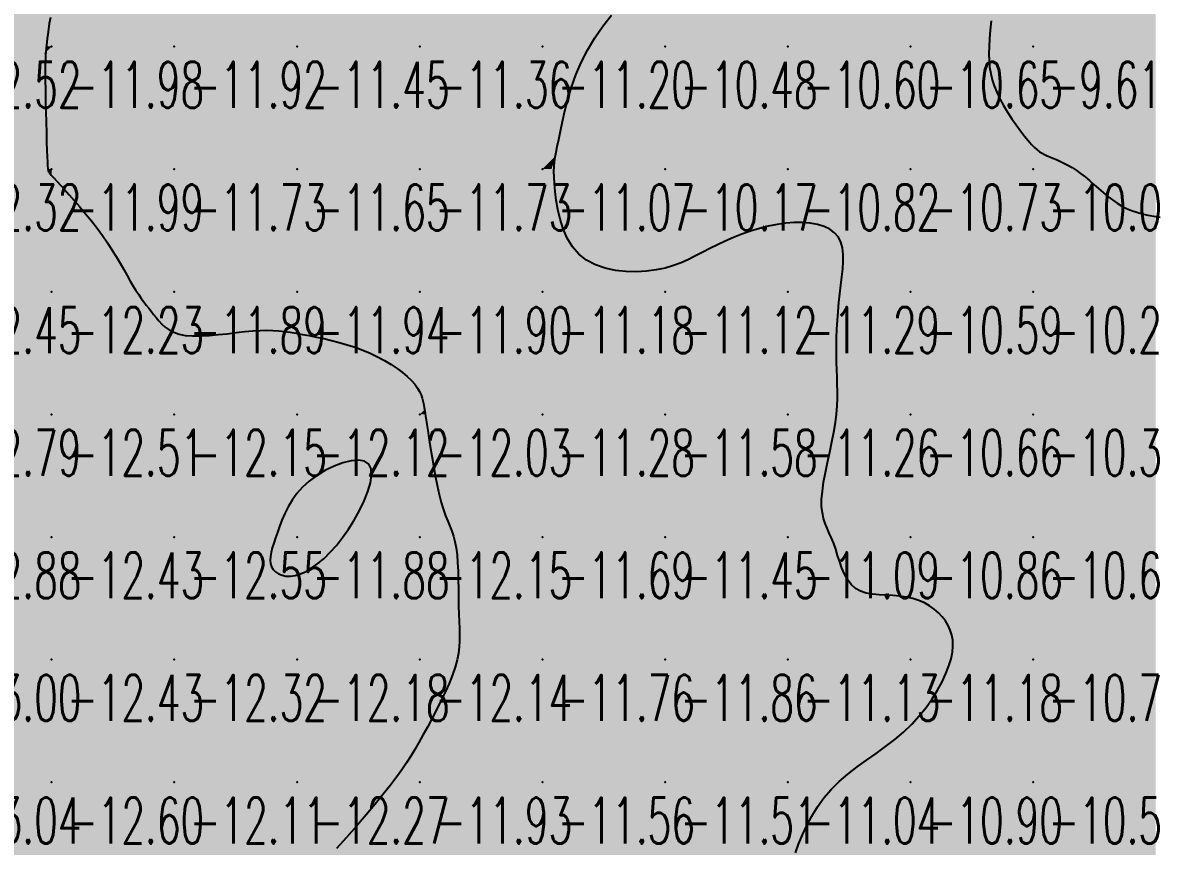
# Model space of a CAD drawing. Header units: millimetres. Extents: x 88261 to 90953, y 390274 to 392322.
# Drawn here: x 89937.9 to 90030.1, y 390662 to 390729.2 of the extents above; entities that cross this region are included whole.
import ezdxf
from ezdxf.enums import TextEntityAlignment as Align

# ---------------------------------------------------------------- set-up
doc = ezdxf.new("R2010")
doc.units = ezdxf.units.MM
doc.header["$LTSCALE"] = 25
for name, color, linetype in [('CN_03_00', 7, 'Continuous'), ('CN_04_00', 242, 'Continuous'), ('COTEAlt', 7, 'Continuous'), ('TN_COLORIAGE', 7, 'Continuous')]:
    doc.layers.add(name, color=color, linetype=linetype)
doc.styles.add('Simplex 1.0', font='Simplex.shx', dxfattribs={"width": 0.99, "height": 2.5})
doc.styles.get("Standard").update_dxf_attribs({"font": 'times.ttf'})

# ---------------------------------------------------------------- blocks, each defined once
blk = doc.blocks.new('COTE')
at = {"color": 0}
blk.add_point((0, 0), dxfattribs=at)
at = {"layer": 'COTEAlt'}
blk.add_attdef('ALT', text='', height=3.75, dxfattribs=at).set_placement((1.25, -1.25), align=Align.TOP_LEFT)

msp = doc.modelspace()

# ---------------------------------------------------------------- linework, layer by layer
at = {"layer": 'CN_03_00', "flags": 128}
for points, elevation in [([(89940.156, 390729.612), (89940.058, 390729.111), (89939.987, 390728.654), (89939.935, 390728.247), (89939.895, 390727.896), (89939.859, 390727.601), (89939.825, 390727.342), (89939.795, 390727.096), (89939.77, 390726.836), (89939.749, 390726.539), (89939.734, 390726.178), (89939.725, 390725.73), (89939.722, 390725.17), (89939.727, 390724.482), (89939.738, 390723.692), (89939.753, 390722.834), (89939.773, 390721.944), (89939.794, 390721.057), (89939.818, 390720.208), (89939.841, 390719.431), (89939.863, 390718.761), (89939.883, 390718.226), (89939.902, 390717.816), (89939.92, 390717.512), (89939.937, 390717.298), (89939.954, 390717.156), (89939.972, 390717.067), (89939.991, 390717.014), (89940.013, 390716.979), (89940.038, 390716.946), (89940.074, 390716.904), (89940.128, 390716.843), (89940.209, 390716.755), (89940.324, 390716.63), (89940.482, 390716.459), (89940.69, 390716.233), (89940.957, 390715.942), (89941.286, 390715.58), (89941.669, 390715.154), (89942.093, 390714.675), (89942.546, 390714.152), (89943.014, 390713.596), (89943.485, 390713.016), (89943.946, 390712.424), (89944.385, 390711.829), (89944.791, 390711.24), (89945.165, 390710.663), (89945.51, 390710.102), (89945.828, 390709.563), (89946.122, 390709.048), (89946.397, 390708.564), (89946.653, 390708.114), (89946.895, 390707.704), (89947.124, 390707.335), (89947.344, 390707.002), (89947.556, 390706.699), (89947.761, 390706.419), (89947.963, 390706.156), (89948.162, 390705.901), (89948.36, 390705.649), (89948.561, 390705.391), (89948.766, 390705.126), (89948.985, 390704.857), (89949.227, 390704.594), (89949.503, 390704.346), (89949.823, 390704.122), (89950.196, 390703.93), (89950.634, 390703.779), (89951.145, 390703.678), (89951.736, 390703.633), (89952.392, 390703.635), (89953.095, 390703.674), (89953.825, 390703.739), (89954.565, 390703.82), (89955.295, 390703.906), (89955.997, 390703.985), (89956.652, 390704.048), (89957.246, 390704.085), (89957.788, 390704.096), (89958.291, 390704.084), (89958.768, 390704.052), (89959.234, 390704.001), (89959.7, 390703.934), (89960.181, 390703.852), (89960.69, 390703.76), (89961.237, 390703.657), (89961.817, 390703.543), (89962.425, 390703.414), (89963.052, 390703.27), (89963.691, 390703.106), (89964.336, 390702.922), (89964.978, 390702.714), (89965.61, 390702.481), (89966.225, 390702.22), (89966.818, 390701.936), (89967.383, 390701.633), (89967.913, 390701.316), (89968.402, 390700.991), (89968.846, 390700.66), (89969.239, 390700.33), (89969.573, 390700.005), (89969.847, 390699.689), (89970.065, 390699.386), (89970.233, 390699.097), (89970.36, 390698.825), (89970.453, 390698.572), (89970.518, 390698.341), (89970.564, 390698.134), (89970.596, 390697.954), (89970.623, 390697.799), (89970.647, 390697.654), (89970.671, 390697.499), (89970.7, 390697.317), (89970.734, 390697.087), (89970.779, 390696.791), (89970.836, 390696.41), (89970.908, 390695.925), (89970.999, 390695.325), (89971.106, 390694.629), (89971.228, 390693.867), (89971.364, 390693.067), (89971.512, 390692.256), (89971.67, 390691.463), (89971.836, 390690.717), (89972.008, 390690.045), (89972.185, 390689.468), (89972.362, 390688.97), (89972.537, 390688.529), (89972.704, 390688.122), (89972.86, 390687.726), (89973, 390687.317), (89973.122, 390686.872), (89973.22, 390686.369), (89973.292, 390685.792), (89973.342, 390685.15), (89973.374, 390684.463), (89973.393, 390683.747), (89973.404, 390683.02), (89973.412, 390682.301), (89973.42, 390681.606), (89973.435, 390680.954), (89973.457, 390680.357), (89973.482, 390679.805), (89973.498, 390679.284), (89973.497, 390678.779), (89973.47, 390678.276), (89973.407, 390677.76), (89973.3, 390677.216), (89973.138, 390676.629), (89972.916, 390675.99), (89972.642, 390675.307), (89972.326, 390674.595), (89971.981, 390673.868), (89971.616, 390673.139), (89971.243, 390672.423), (89970.874, 390671.733), (89970.518, 390671.083), (89970.184, 390670.482), (89969.859, 390669.917), (89969.53, 390669.37), (89969.181, 390668.823), (89968.797, 390668.257), (89968.362, 390667.655), (89967.863, 390666.998), (89967.283, 390666.268), (89966.614, 390665.454), (89965.875, 390664.577), (89965.089, 390663.663), (89964.282, 390662.741), (89963.478, 390661.837)], -12), ([(90000.878, 390661.495), (90001.139, 390662.201), (90001.445, 390662.943), (90001.801, 390663.705), (90002.21, 390664.473), (90002.676, 390665.232), (90003.203, 390665.967), (90003.795, 390666.663), (90004.451, 390667.309), (90005.161, 390667.913), (90005.909, 390668.487), (90006.681, 390669.044), (90007.46, 390669.594), (90008.233, 390670.151), (90008.985, 390670.727), (90009.7, 390671.332), (90010.365, 390671.977), (90010.977, 390672.652), (90011.533, 390673.348), (90012.031, 390674.053), (90012.468, 390674.755), (90012.842, 390675.443), (90013.152, 390676.106), (90013.394, 390676.733), (90013.567, 390677.315), (90013.674, 390677.854), (90013.718, 390678.352), (90013.703, 390678.816), (90013.631, 390679.247), (90013.506, 390679.651), (90013.332, 390680.031), (90013.111, 390680.392), (90012.847, 390680.735), (90012.541, 390681.058), (90012.196, 390681.357), (90011.813, 390681.628), (90011.394, 390681.866), (90010.941, 390682.068), (90010.455, 390682.229), (90009.938, 390682.346), (90009.393, 390682.418), (90008.831, 390682.458), (90008.264, 390682.486), (90007.704, 390682.518), (90007.163, 390682.573), (90006.653, 390682.668), (90006.185, 390682.822), (90005.772, 390683.051), (90005.422, 390683.368), (90005.129, 390683.762), (90004.883, 390684.213), (90004.673, 390684.705), (90004.49, 390685.22), (90004.322, 390685.74), (90004.161, 390686.247), (90003.997, 390686.723), (90003.821, 390687.156), (90003.641, 390687.559), (90003.467, 390687.948), (90003.308, 390688.341), (90003.173, 390688.755), (90003.073, 390689.207), (90003.018, 390689.716), (90003.016, 390690.299), (90003.073, 390690.966), (90003.181, 390691.705), (90003.326, 390692.496), (90003.495, 390693.321), (90003.674, 390694.159), (90003.849, 390694.992), (90004.009, 390695.799), (90004.138, 390696.563), (90004.228, 390697.269), (90004.282, 390697.923), (90004.306, 390698.54), (90004.308, 390699.129), (90004.294, 390699.705), (90004.272, 390700.28), (90004.248, 390700.866), (90004.228, 390701.475), (90004.219, 390702.117), (90004.223, 390702.788), (90004.238, 390703.483), (90004.265, 390704.193), (90004.304, 390704.915), (90004.355, 390705.64), (90004.419, 390706.362), (90004.495, 390707.076), (90004.581, 390707.774), (90004.665, 390708.451), (90004.735, 390709.1), (90004.776, 390709.714), (90004.774, 390710.288), (90004.717, 390710.814), (90004.589, 390711.288), (90004.379, 390711.701), (90004.075, 390712.051), (90003.684, 390712.336), (90003.216, 390712.559), (90002.683, 390712.723), (90002.094, 390712.829), (90001.459, 390712.88), (90000.789, 390712.877), (90000.094, 390712.823), (89999.384, 390712.721), (89998.666, 390712.574), (89997.945, 390712.389), (89997.228, 390712.171), (89996.521, 390711.924), (89995.829, 390711.655), (89995.16, 390711.367), (89994.519, 390711.068), (89993.909, 390710.761), (89993.32, 390710.454), (89992.741, 390710.154), (89992.157, 390709.869), (89991.557, 390709.605), (89990.928, 390709.37), (89990.256, 390709.171), (89989.531, 390709.014), (89988.743, 390708.908), (89987.911, 390708.861), (89987.056, 390708.882), (89986.201, 390708.979), (89985.369, 390709.16), (89984.581, 390709.436), (89983.86, 390709.814), (89983.23, 390710.303), (89982.705, 390710.905), (89982.282, 390711.599), (89981.948, 390712.355), (89981.693, 390713.144), (89981.505, 390713.938), (89981.373, 390714.708), (89981.285, 390715.425), (89981.232, 390716.059), (89981.202, 390716.593), (89981.194, 390717.045), (89981.208, 390717.445), (89981.243, 390717.82), (89981.298, 390718.201), (89981.374, 390718.616), (89981.469, 390719.093), (89981.583, 390719.663), (89981.717, 390720.345), (89981.879, 390721.129), (89982.078, 390721.998), (89982.321, 390722.931), (89982.618, 390723.911), (89982.977, 390724.92), (89983.408, 390725.938), (89983.92, 390726.946), (89984.515, 390727.93), (89985.177, 390728.882), (89985.886, 390729.796)], -11)]:
    msp.add_lwpolyline(points, dxfattribs=dict(at, elevation=elevation))
at = {"layer": 'CN_03_00', "elevation": -12, "flags": 128}
msp.add_lwpolyline([(89960.988, 390684.432), (89961.462, 390684.714), (89961.952, 390685.07), (89962.452, 390685.497), (89962.958, 390685.995), (89963.463, 390686.559), (89963.963, 390687.188), (89964.451, 390687.879), (89964.92, 390688.626), (89965.353, 390689.404), (89965.73, 390690.187), (89966.032, 390690.947), (89966.241, 390691.654), (89966.335, 390692.282), (89966.297, 390692.802), (89966.106, 390693.187), (89965.751, 390693.416), (89965.258, 390693.498), (89964.66, 390693.449), (89963.989, 390693.285), (89963.278, 390693.023), (89962.561, 390692.678), (89961.871, 390692.267), (89961.241, 390691.806), (89960.697, 390691.31), (89960.236, 390690.789), (89959.847, 390690.251), (89959.522, 390689.705), (89959.249, 390689.16), (89959.019, 390688.625), (89958.822, 390688.107), (89958.648, 390687.617), (89958.488, 390687.159), (89958.347, 390686.736), (89958.229, 390686.345), (89958.14, 390685.985), (89958.086, 390685.654), (89958.071, 390685.351), (89958.102, 390685.073), (89958.183, 390684.821), (89958.319, 390684.593), (89958.508, 390684.394), (89958.745, 390684.233), (89959.027, 390684.116), (89959.351, 390684.05), (89959.713, 390684.041), (89960.108, 390684.098), (89960.535, 390684.226), (89960.988, 390684.432)], close=True, dxfattribs=at)
at = {"layer": 'CN_04_00', "elevation": -10, "flags": 128}
msp.add_lwpolyline([(90016.84, 390729.321), (90016.766, 390728.576), (90016.707, 390727.874), (90016.668, 390727.227), (90016.653, 390726.629), (90016.667, 390726.071), (90016.713, 390725.541), (90016.795, 390725.03), (90016.916, 390724.527), (90017.08, 390724.022), (90017.29, 390723.506), (90017.549, 390722.97), (90017.847, 390722.424), (90018.174, 390721.879), (90018.518, 390721.345), (90018.868, 390720.835), (90019.215, 390720.361), (90019.545, 390719.932), (90019.849, 390719.562), (90020.119, 390719.257), (90020.36, 390719.012), (90020.578, 390718.816), (90020.783, 390718.66), (90020.982, 390718.534), (90021.183, 390718.428), (90021.394, 390718.332), (90021.623, 390718.236), (90021.875, 390718.132), (90022.151, 390718.015), (90022.446, 390717.883), (90022.759, 390717.733), (90023.087, 390717.561), (90023.427, 390717.366), (90023.775, 390717.144), (90024.13, 390716.891), (90024.489, 390716.609), (90024.851, 390716.302), (90025.217, 390715.98), (90025.586, 390715.653), (90025.959, 390715.327), (90026.335, 390715.014), (90026.714, 390714.72), (90027.098, 390714.456), (90027.485, 390714.227), (90027.879, 390714.032), (90028.285, 390713.865), (90028.706, 390713.724), (90029.146, 390713.602), (90029.609, 390713.495), (90030.1, 390713.4), (90030.621, 390713.311)], dxfattribs=at)
at = {"layer": 'TN_COLORIAGE', "color": 211}
for points in [[(89930.249, 390737.239, -12.025), (89930.249, 390727.239, -12.025), (89940.249, 390737.239, -12.025)], [(89930.249, 390727.239, -12), (89939.869, 390727.239, -12), (89940.249, 390737.239, -12), (89940.249, 390731.782, -12)], [(89930.249, 390727.239, -12), (89939.869, 390727.239, -12), (89930.249, 390717.239, -12), (89939.644, 390726.635, -12)], [(89939.644, 390726.635, -12.321), (89939.887, 390717.239, -12.321), (89930.249, 390717.239, -12.321)], [(89930.249, 390707.239, -12), (89939.985, 390716.976, -12), (89930.249, 390717.239, -12), (89939.887, 390717.239, -12)], [(89930.249, 390707.239, -12), (89939.985, 390716.976, -12), (89940.249, 390707.239, -12), (89940.249, 390716.731, -12)], [(89944.76, 390711.75, -12.225), (89940.249, 390716.731, -12.225), (89940.249, 390707.239, -12.225)], [(89944.76, 390711.75, -12.225), (89947.021, 390707.239, -12.225), (89940.249, 390707.239, -12.225)], [(89930.249, 390707.239, -12.225), (89930.249, 390697.239, -12.225), (89940.249, 390707.239, -12.225)], [(89930.249, 390697.239, -12.225), (89940.249, 390697.239, -12.225), (89940.249, 390707.239, -12.225)], [(89940.249, 390697.239, -12), (89948.524, 390705.514, -12), (89940.249, 390707.239, -12), (89947.021, 390707.239, -12)], [(89940.249, 390697.239, -12), (89948.524, 390705.514, -12), (89950.249, 390697.239, -12), (89950.249, 390703.053, -12)], [(89950.249, 390703.053, -12.149), (89957.353, 390704.344, -12.149), (89950.249, 390697.239, -12.149)], [(89950.249, 390697.239, -12), (89957.353, 390704.344, -12), (89960.249, 390697.239, -12), (89960.249, 390703.858, -12)], [(89965.79, 390702.781, -12.119), (89960.249, 390703.858, -12.119), (89960.249, 390697.239, -12.119)], [(89960.249, 390697.239, -12), (89965.79, 390702.781, -12), (89970.249, 390697.239, -12), (89970.249, 390699.901, -12)], [(89970.655, 390697.646, -12.035), (89970.249, 390699.901, -12.035), (89970.249, 390697.239, -12.035)], [(89970.655, 390697.646, -12.035), (89970.709, 390697.239, -12.035), (89970.249, 390697.239, -12.035)], [(89930.249, 390697.239, -12.515), (89930.249, 390687.239, -12.515), (89940.249, 390697.239, -12.515)], [(89930.249, 390687.239, -12.515), (89940.249, 390687.239, -12.515), (89940.249, 390697.239, -12.515)], [(89940.249, 390697.239, -12.149), (89940.249, 390687.239, -12.149), (89950.249, 390697.239, -12.149)], [(89940.249, 390687.239, -12.149), (89950.249, 390687.239, -12.149), (89950.249, 390697.239, -12.149)], [(89950.249, 390697.239, -12.119), (89950.249, 390687.239, -12.119), (89960.249, 390697.239, -12.119)], [(89950.249, 390687.239, -12), (89958.513, 390687.239, -12), (89960.249, 390697.239, -12), (89960.249, 390692.167, -12)], [(89960.249, 390697.239, -12), (89960.249, 390692.167, -12), (89970.249, 390697.239, -12), (89967.939, 390694.929, -12)], [(89970.249, 390687.239, -12), (89964.629, 390687.239, -12), (89970.249, 390697.239, -12), (89967.939, 390694.929, -12)], [(89970.249, 390687.239, -12), (89971.957, 390688.948, -12), (89970.249, 390697.239, -12), (89970.709, 390697.239, -12)], [(89971.957, 390688.948, -12.148), (89973.51, 390687.239, -12.148), (89970.249, 390687.239, -12.148)], [(89930.249, 390677.591, -12.431), (89930.324, 390677.314, -12.431), (89930.249, 390687.239, -12.431), (89940.249, 390687.239, -12.431)], [(89930.324, 390677.314, -12.428), (89930.323, 390677.239, -12.428), (89940.249, 390687.239, -12.428), (89940.249, 390677.239, -12.428)], [(89940.249, 390687.239, -12.55), (89940.249, 390677.239, -12.55), (89950.249, 390687.239, -12.55)], [(89940.249, 390677.239, -12.55), (89950.249, 390677.239, -12.55), (89950.249, 390687.239, -12.55)], [(89950.249, 390687.239, -12), (89958.513, 390687.239, -12), (89950.249, 390677.239, -12), (89957.584, 390684.575, -12)], [(89960.249, 390677.239, -12), (89960.249, 390683.385, -12), (89970.249, 390687.239, -12), (89964.629, 390687.239, -12)], [(89960.249, 390677.239, -12.148), (89970.249, 390677.239, -12.148), (89970.249, 390687.239, -12.148)], [(89970.249, 390687.239, -12), (89973.51, 390687.239, -12), (89970.249, 390677.239, -12), (89973.321, 390680.311, -12)], [(89950.249, 390677.239, -12), (89957.584, 390684.575, -12), (89960.249, 390677.239, -12), (89960.249, 390683.385, -12)], [(89973.321, 390680.311, -12.136), (89973.815, 390677.239, -12.136), (89970.249, 390677.239, -12.136)], [(89930.323, 390677.239, -12.428), (89930.959, 390667.95, -12.428), (89940.249, 390677.239, -12.428)], [(89931.228, 390667.239, -12.428), (89930.959, 390667.95, -12.428), (89940.249, 390667.239, -12.428), (89940.249, 390677.239, -12.428)], [(89940.249, 390677.239, -12.318), (89940.249, 390667.239, -12.318), (89950.249, 390677.239, -12.318)], [(89940.249, 390667.239, -12.318), (89950.249, 390667.239, -12.318), (89950.249, 390677.239, -12.318)], [(89950.249, 390677.239, -12.184), (89950.249, 390667.239, -12.184), (89960.249, 390677.239, -12.184)], [(89950.249, 390667.239, -12.184), (89960.249, 390667.239, -12.184), (89960.249, 390677.239, -12.184)], [(89960.249, 390677.239, -12.136), (89960.249, 390667.239, -12.136), (89970.249, 390677.239, -12.136)], [(89960.249, 390667.239, -12), (89968.3, 390667.239, -12), (89970.249, 390677.239, -12), (89970.249, 390670.505, -12)], [(89973.815, 390677.239, -12.136), (89970.249, 390670.505, -12.136), (89970.249, 390677.239, -12.136)], [(89930.249, 390665.417, -12.597), (89931.228, 390667.239, -12.597), (89930.249, 390657.239, -12.597), (89940.249, 390667.239, -12.597)], [(89930.249, 390657.239, -12.597), (89940.249, 390657.239, -12.597), (89940.249, 390667.239, -12.597)], [(89940.249, 390667.239, -12.113), (89940.249, 390657.239, -12.113), (89950.249, 390667.239, -12.113)], [(89940.249, 390657.239, -12.113), (89950.249, 390657.239, -12.113), (89950.249, 390667.239, -12.113)], [(89950.249, 390667.239, -12.272), (89950.249, 390657.239, -12.272), (89960.249, 390667.239, -12.272)], [(89960.249, 390667.239, -12), (89960.249, 390658.144, -12), (89950.249, 390657.239, -12), (89958.689, 390657.239, -12)], [(89968.3, 390667.239, -12.272), (89960.249, 390658.144, -12.272), (89960.249, 390667.239, -12.272)]]:
    msp.add_solid(points, dxfattribs=at)
at = {"layer": 'TN_COLORIAGE', "color": 201}
for points in [[(89940.249, 390731.782, -11.974), (89945.151, 390737.239, -11.974), (89940.249, 390727.239, -11.974), (89950.249, 390737.239, -11.974)], [(89940.249, 390727.239, -11.974), (89950.249, 390727.239, -11.974), (89950.249, 390737.239, -11.974)], [(89950.249, 390737.239, -11.383), (89950.249, 390727.239, -11.383), (89960.249, 390737.239, -11.383)], [(89950.249, 390727.239, -11.383), (89960.249, 390727.239, -11.383), (89960.249, 390737.239, -11.383)], [(89960.249, 390737.239, -11.193), (89960.249, 390727.239, -11.193), (89970.249, 390737.239, -11.193)], [(89960.249, 390727.239, -11.193), (89970.249, 390727.239, -11.193), (89970.249, 390737.239, -11.193)], [(89970.249, 390737.239, -11.183), (89970.249, 390727.239, -11.183), (89980.249, 390737.239, -11.183)], [(89970.249, 390727.239, -11.183), (89980.249, 390727.239, -11.183), (89980.249, 390737.239, -11.183)], [(89980.249, 390737.239, -11.213), (89980.249, 390727.239, -11.213), (89990.249, 390737.239, -11.213)], [(89990.249, 390737.239, -11), (89990.249, 390734.347, -11), (89980.249, 390727.239, -11), (89982.971, 390727.239, -11)], [(89940.249, 390731.782, -11.979), (89939.869, 390727.239, -11.979), (89940.249, 390727.239, -11.979)], [(89939.644, 390726.635, -11.979), (89939.869, 390727.239, -11.979), (89940.249, 390727.239, -11.979)], [(89939.887, 390717.239, -11.979), (89939.644, 390726.635, -11.979), (89940.249, 390717.239, -11.979), (89940.249, 390727.239, -11.979)], [(89940.249, 390727.239, -11.917), (89940.249, 390717.239, -11.917), (89950.249, 390727.239, -11.917)], [(89940.249, 390717.239, -11.917), (89950.249, 390717.239, -11.917), (89950.249, 390727.239, -11.917)], [(89950.249, 390727.239, -11.451), (89950.249, 390717.239, -11.451), (89960.249, 390727.239, -11.451)], [(89950.249, 390717.239, -11.451), (89960.249, 390717.239, -11.451), (89960.249, 390727.239, -11.451)], [(89960.249, 390727.239, -11.363), (89960.249, 390717.239, -11.363), (89970.249, 390727.239, -11.363)], [(89960.249, 390717.239, -11.363), (89970.249, 390717.239, -11.363), (89970.249, 390727.239, -11.363)], [(89970.249, 390727.239, -11.195), (89970.249, 390717.239, -11.195), (89980.249, 390727.239, -11.195)], [(89970.249, 390717.239, -11.195), (89980.249, 390717.239, -11.195), (89980.249, 390727.239, -11.195)], [(89980.249, 390727.239, -11), (89982.971, 390727.239, -11), (89980.249, 390717.239, -11), (89981.383, 390718.374, -11)], [(89980.993, 390717.239, -11.067), (89981.383, 390718.374, -11.067), (89980.249, 390717.239, -11.067)], [(89939.887, 390717.239, -11.988), (89939.985, 390716.976, -11.988), (89940.249, 390717.239, -11.988)], [(89940.249, 390716.731, -11.988), (89939.985, 390716.976, -11.988), (89940.249, 390717.239, -11.988)], [(89940.249, 390716.731, -11.726), (89944.76, 390711.75, -11.726), (89940.249, 390717.239, -11.726), (89950.249, 390717.239, -11.726)], [(89947.021, 390707.239, -11.726), (89944.76, 390711.75, -11.726), (89950.249, 390707.239, -11.726), (89950.249, 390717.239, -11.726)], [(89950.249, 390717.239, -11.645), (89950.249, 390707.239, -11.645), (89960.249, 390717.239, -11.645)], [(89950.249, 390707.239, -11.645), (89960.249, 390707.239, -11.645), (89960.249, 390717.239, -11.645)], [(89960.249, 390717.239, -11.729), (89960.249, 390707.239, -11.729), (89970.249, 390717.239, -11.729)], [(89960.249, 390707.239, -11.729), (89970.249, 390707.239, -11.729), (89970.249, 390717.239, -11.729)], [(89970.249, 390717.239, -11.067), (89970.249, 390707.239, -11.067), (89980.249, 390717.239, -11.067)], [(89970.249, 390707.239, -11.067), (89980.249, 390707.239, -11.067), (89980.249, 390717.239, -11.067)], [(89980.249, 390707.239, -11), (89982.034, 390709.025, -11), (89980.249, 390717.239, -11), (89980.993, 390717.239, -11)], [(90000.249, 390707.239, -11), (90000.249, 390713.347, -11), (89990.249, 390707.239, -11), (89994.154, 390711.145, -11)], [(90005.415, 390712.405, -11.288), (90000.249, 390713.347, -11.288), (90000.249, 390707.239, -11.288)], [(90004.363, 390707.239, -11.288), (90005.415, 390712.405, -11.288), (90000.249, 390707.239, -11.288)], [(89990.249, 390708.479, -11.118), (89994.154, 390711.145, -11.118), (89990.249, 390707.239, -11.118)], [(89980.249, 390707.239, -11), (89982.034, 390709.025, -11), (89990.249, 390707.239, -11), (89990.249, 390708.479, -11)], [(89947.021, 390707.239, -11.893), (89948.524, 390705.514, -11.893), (89950.249, 390707.239, -11.893)], [(89950.249, 390703.053, -11.893), (89948.524, 390705.514, -11.893), (89950.249, 390707.239, -11.893)], [(89957.353, 390704.344, -11.893), (89950.249, 390703.053, -11.893), (89960.249, 390707.239, -11.893), (89950.249, 390707.239, -11.893)], [(89960.249, 390703.858, -11.939), (89957.353, 390704.344, -11.939), (89960.249, 390707.239, -11.939)], [(89960.249, 390703.858, -11.904), (89965.79, 390702.781, -11.904), (89960.249, 390707.239, -11.904), (89970.249, 390707.239, -11.904)], [(89970.249, 390699.901, -11.904), (89965.79, 390702.781, -11.904), (89970.249, 390707.239, -11.904)], [(89970.249, 390699.901, -11.181), (89970.655, 390697.646, -11.181), (89970.249, 390707.239, -11.181), (89980.249, 390707.239, -11.181)], [(89970.709, 390697.239, -11.181), (89970.655, 390697.646, -11.181), (89980.249, 390697.239, -11.181), (89980.249, 390707.239, -11.181)], [(89980.249, 390707.239, -11.118), (89980.249, 390697.239, -11.118), (89990.249, 390707.239, -11.118)], [(89980.249, 390697.239, -11.118), (89990.249, 390697.239, -11.118), (89990.249, 390707.239, -11.118)], [(89990.249, 390707.239, -11.288), (89990.249, 390697.239, -11.288), (90000.249, 390707.239, -11.288)], [(89990.249, 390697.239, -11.288), (90000.249, 390697.239, -11.288), (90000.249, 390707.239, -11.288)], [(90000.249, 390707.239, -11), (90004.363, 390707.239, -11), (90000.249, 390697.239, -11), (90004.102, 390701.093, -11)], [(90004.102, 390701.093, -11.259), (90004.597, 390697.239, -11.259), (90000.249, 390697.239, -11.259)], [(89970.709, 390697.239, -11.281), (89971.957, 390688.948, -11.281), (89980.249, 390697.239, -11.281)], [(89973.51, 390687.239, -11.281), (89971.957, 390688.948, -11.281), (89980.249, 390687.239, -11.281), (89980.249, 390697.239, -11.281)], [(89980.249, 390697.239, -11.577), (89980.249, 390687.239, -11.577), (89990.249, 390697.239, -11.577)], [(89980.249, 390687.239, -11.577), (89990.249, 390687.239, -11.577), (89990.249, 390697.239, -11.577)], [(89990.249, 390697.239, -11.259), (89990.249, 390687.239, -11.259), (90000.249, 390697.239, -11.259)], [(89990.249, 390687.239, -11.259), (90000.249, 390687.239, -11.259), (90000.249, 390697.239, -11.259)], [(90000.249, 390697.239, -11), (90004.597, 390697.239, -11), (90000.249, 390687.239, -11), (90002.338, 390689.328, -11)], [(89967.939, 390694.929, -11.885), (89960.249, 390692.167, -11.885), (89960.249, 390687.239, -11.885)], [(89967.939, 390694.929, -11.885), (89964.629, 390687.239, -11.885), (89960.249, 390687.239, -11.885)], [(89960.249, 390692.167, -11.885), (89958.513, 390687.239, -11.885), (89960.249, 390687.239, -11.885)], [(90002.338, 390689.328, -11.089), (90004.146, 390687.239, -11.089), (90000.249, 390687.239, -11.089)], [(89957.584, 390684.575, -11.885), (89958.513, 390687.239, -11.885), (89960.249, 390687.239, -11.885)], [(89960.249, 390683.385, -11.885), (89957.584, 390684.575, -11.885), (89960.249, 390687.239, -11.885)], [(89964.629, 390687.239, -11.885), (89960.249, 390683.385, -11.885), (89960.249, 390687.239, -11.885)], [(89973.321, 390680.311, -11.694), (89973.51, 390687.239, -11.694), (89980.249, 390687.239, -11.694)], [(89973.815, 390677.239, -11.694), (89973.321, 390680.311, -11.694), (89980.249, 390677.239, -11.694), (89980.249, 390687.239, -11.694)], [(89980.249, 390687.239, -11.446), (89980.249, 390677.239, -11.446), (89990.249, 390687.239, -11.446)], [(89980.249, 390677.239, -11.446), (89990.249, 390677.239, -11.446), (89990.249, 390687.239, -11.446)], [(89990.249, 390687.239, -11.089), (89990.249, 390677.239, -11.089), (90000.249, 390687.239, -11.089)], [(89990.249, 390677.239, -11.089), (90000.249, 390677.239, -11.089), (90000.249, 390687.239, -11.089)], [(90000.249, 390677.239, -11), (90005.06, 390682.05, -11), (90000.249, 390687.239, -11), (90004.146, 390687.239, -11)], [(90010.249, 390677.239, -11), (90010.249, 390682.866, -11), (90000.249, 390677.239, -11), (90005.06, 390682.05, -11)], [(90013.57, 390680.561, -11.179), (90010.249, 390682.866, -11.179), (90010.249, 390677.239, -11.179)], [(90013.57, 390680.561, -11.179), (90014.136, 390677.239, -11.179), (90010.249, 390677.239, -11.179)], [(89970.249, 390670.505, -11.755), (89973.815, 390677.239, -11.755), (89970.249, 390667.239, -11.755), (89980.249, 390677.239, -11.755)], [(89970.249, 390667.239, -11.755), (89980.249, 390667.239, -11.755), (89980.249, 390677.239, -11.755)], [(89980.249, 390677.239, -11.863), (89980.249, 390667.239, -11.863), (89990.249, 390677.239, -11.863)], [(89980.249, 390667.239, -11.863), (89990.249, 390667.239, -11.863), (89990.249, 390677.239, -11.863)], [(89990.249, 390677.239, -11.129), (89990.249, 390667.239, -11.129), (90000.249, 390677.239, -11.129)], [(89990.249, 390667.239, -11.129), (90000.249, 390667.239, -11.129), (90000.249, 390677.239, -11.129)], [(90000.249, 390677.239, -11.179), (90000.249, 390667.239, -11.179), (90010.249, 390677.239, -11.179)], [(90010.249, 390677.239, -11), (90010.249, 390670.879, -11), (90000.249, 390667.239, -11), (90003.068, 390667.239, -11)], [(90014.136, 390677.239, -11.179), (90010.249, 390670.879, -11.179), (90010.249, 390677.239, -11.179)], [(89970.249, 390670.505, -11.934), (89968.3, 390667.239, -11.934), (89970.249, 390667.239, -11.934)], [(89960.249, 390658.144, -11.934), (89968.3, 390667.239, -11.934), (89960.249, 390657.239, -11.934), (89970.249, 390667.239, -11.934)], [(89960.249, 390657.239, -11.934), (89970.249, 390657.239, -11.934), (89970.249, 390667.239, -11.934)], [(89970.249, 390667.239, -11.558), (89970.249, 390657.239, -11.558), (89980.249, 390667.239, -11.558)], [(89970.249, 390657.239, -11.558), (89980.249, 390657.239, -11.558), (89980.249, 390667.239, -11.558)], [(89980.249, 390667.239, -11.514), (89980.249, 390657.239, -11.514), (89990.249, 390667.239, -11.514)], [(89980.249, 390657.239, -11.514), (89990.249, 390657.239, -11.514), (89990.249, 390667.239, -11.514)], [(89990.249, 390667.239, -11.04), (89990.249, 390657.239, -11.04), (90000.249, 390667.239, -11.04)], [(89990.249, 390657.239, -11), (89999.899, 390657.239, -11), (90000.249, 390667.239, -11), (90000.249, 390660.14, -11)], [(90003.068, 390667.239, -11.04), (90000.249, 390660.14, -11.04), (90000.249, 390667.239, -11.04)]]:
    msp.add_solid(points, dxfattribs=at)
at = {"layer": 'TN_COLORIAGE', "color": 191}
for points in [[(89990.249, 390734.347, -10.202), (89992.351, 390737.239, -10.202), (89990.249, 390727.239, -10.202), (90000.249, 390737.239, -10.202)], [(89990.249, 390727.239, -10.202), (90000.249, 390727.239, -10.202), (90000.249, 390737.239, -10.202)], [(90000.249, 390737.239, -10.387), (90000.249, 390727.239, -10.387), (90010.249, 390737.239, -10.387)], [(90000.249, 390727.239, -10.387), (90010.249, 390727.239, -10.387), (90010.249, 390737.239, -10.387)], [(90010.249, 390727.239, -10), (90017.554, 390734.544, -10), (90010.249, 390737.239, -10), (90016.424, 390737.239, -10)], [(90016.484, 390727.239, -10.65), (90017.554, 390734.544, -10.65), (90010.249, 390727.239, -10.65)], [(89982.971, 390727.239, -10.478), (89990.249, 390734.347, -10.478), (89990.249, 390727.239, -10.478)], [(89981.383, 390718.374, -10.168), (89980.993, 390717.239, -10.168), (89990.249, 390727.239, -10.168), (89990.249, 390717.239, -10.168)], [(89981.383, 390718.374, -10.478), (89982.971, 390727.239, -10.478), (89990.249, 390727.239, -10.478)], [(89990.249, 390727.239, -10.595), (89990.249, 390717.239, -10.595), (90000.249, 390727.239, -10.595)], [(89990.249, 390717.239, -10.595), (90000.249, 390717.239, -10.595), (90000.249, 390727.239, -10.595)], [(90000.249, 390727.239, -10.65), (90000.249, 390717.239, -10.65), (90010.249, 390727.239, -10.65)], [(90000.249, 390717.239, -10.65), (90010.249, 390717.239, -10.65), (90010.249, 390727.239, -10.65)], [(90010.249, 390717.239, -10), (90016.752, 390723.743, -10), (90010.249, 390727.239, -10), (90016.484, 390727.239, -10)], [(90010.249, 390717.239, -10), (90016.752, 390723.743, -10), (90020.249, 390717.239, -10), (90020.249, 390718.822, -10)], [(90021.349, 390718.339, -10.074), (90020.249, 390718.822, -10.074), (90020.249, 390717.239, -10.074)], [(90021.349, 390718.339, -10.074), (90024.092, 390717.239, -10.074), (90020.249, 390717.239, -10.074)], [(89980.993, 390717.239, -10.168), (89982.034, 390709.025, -10.168), (89990.249, 390717.239, -10.168)], [(89990.249, 390708.479, -10.168), (89982.034, 390709.025, -10.168), (89990.249, 390717.239, -10.168)], [(89994.154, 390711.145, -10.168), (89990.249, 390708.479, -10.168), (90000.249, 390717.239, -10.168), (89990.249, 390717.239, -10.168)], [(89994.154, 390711.145, -10.816), (90000.249, 390713.347, -10.816), (90000.249, 390717.239, -10.816)], [(90000.249, 390713.347, -10.73), (90005.415, 390712.405, -10.73), (90000.249, 390717.239, -10.73), (90010.249, 390717.239, -10.73)], [(90005.415, 390712.405, -10.587), (90004.363, 390707.239, -10.587), (90010.249, 390717.239, -10.587), (90010.249, 390707.239, -10.587)], [(90010.249, 390717.239, -10.074), (90010.249, 390707.239, -10.074), (90020.249, 390717.239, -10.074)], [(90010.249, 390707.239, -10.074), (90020.249, 390707.239, -10.074), (90020.249, 390717.239, -10.074)], [(90020.249, 390707.239, -10), (90027.061, 390714.052, -10), (90020.249, 390717.239, -10), (90024.092, 390717.239, -10)], [(90020.249, 390707.239, -10), (90027.061, 390714.052, -10), (90030.249, 390707.239, -10), (90030.249, 390713.289, -10)], [(90004.102, 390701.093, -10.587), (90004.363, 390707.239, -10.587), (90010.249, 390707.239, -10.587)], [(90004.597, 390697.239, -10.587), (90004.102, 390701.093, -10.587), (90010.249, 390697.239, -10.587), (90010.249, 390707.239, -10.587)], [(90010.249, 390707.239, -10.253), (90010.249, 390697.239, -10.253), (90020.249, 390707.239, -10.253)], [(90010.249, 390697.239, -10.253), (90020.249, 390697.239, -10.253), (90020.249, 390707.239, -10.253)], [(90020.249, 390707.239, -10.181), (90020.249, 390697.239, -10.181), (90030.249, 390707.239, -10.181)], [(90020.249, 390697.239, -10.181), (90030.249, 390697.239, -10.181), (90030.249, 390707.239, -10.181)], [(90002.338, 390689.328, -10.664), (90004.597, 390697.239, -10.664), (90010.249, 390697.239, -10.664)], [(90004.146, 390687.239, -10.664), (90002.338, 390689.328, -10.664), (90010.249, 390687.239, -10.664), (90010.249, 390697.239, -10.664)], [(90010.249, 390697.239, -10.37), (90010.249, 390687.239, -10.37), (90020.249, 390697.239, -10.37)], [(90010.249, 390687.239, -10.37), (90020.249, 390687.239, -10.37), (90020.249, 390697.239, -10.37)], [(90020.249, 390697.239, -10.278), (90020.249, 390687.239, -10.278), (90030.249, 390697.239, -10.278)], [(90020.249, 390687.239, -10.278), (90030.249, 390687.239, -10.278), (90030.249, 390697.239, -10.278)], [(90004.146, 390687.239, -10.861), (90005.06, 390682.05, -10.861), (90010.249, 390687.239, -10.861)], [(90005.06, 390682.05, -10.861), (90010.249, 390682.866, -10.861), (90010.249, 390687.239, -10.861)], [(90010.249, 390682.866, -10.64), (90013.57, 390680.561, -10.64), (90010.249, 390687.239, -10.64), (90020.249, 390687.239, -10.64)], [(90014.136, 390677.239, -10.64), (90013.57, 390680.561, -10.64), (90020.249, 390677.239, -10.64), (90020.249, 390687.239, -10.64)], [(90020.249, 390687.239, -10.587), (90020.249, 390677.239, -10.587), (90030.249, 390687.239, -10.587)], [(90020.249, 390677.239, -10.587), (90030.249, 390677.239, -10.587), (90030.249, 390687.239, -10.587)], [(90010.249, 390670.879, -10.719), (90014.136, 390677.239, -10.719), (90010.249, 390667.239, -10.719), (90020.249, 390677.239, -10.719)], [(90010.249, 390667.239, -10.719), (90020.249, 390667.239, -10.719), (90020.249, 390677.239, -10.719)], [(90020.249, 390677.239, -10.618), (90020.249, 390667.239, -10.618), (90030.249, 390677.239, -10.618)], [(90020.249, 390667.239, -10.618), (90030.249, 390667.239, -10.618), (90030.249, 390677.239, -10.618)], [(90003.068, 390667.239, -10.898), (90010.249, 390670.879, -10.898), (90010.249, 390667.239, -10.898)], [(90000.249, 390660.14, -10.898), (90003.068, 390667.239, -10.898), (90000.249, 390657.239, -10.898), (90010.249, 390667.239, -10.898)], [(90000.249, 390657.239, -10.898), (90010.249, 390657.239, -10.898), (90010.249, 390667.239, -10.898)], [(90010.249, 390667.239, -10.588), (90010.249, 390657.239, -10.588), (90020.249, 390667.239, -10.588)], [(90010.249, 390657.239, -10.588), (90020.249, 390657.239, -10.588), (90020.249, 390667.239, -10.588)], [(90020.249, 390667.239, -10.179), (90020.249, 390657.239, -10.179), (90030.249, 390667.239, -10.179)], [(90020.249, 390657.239, -10.179), (90030.249, 390657.239, -10.179), (90030.249, 390667.239, -10.179)]]:
    msp.add_solid(points, dxfattribs=at)
at = {"layer": 'TN_COLORIAGE', "color": 181}
for points in [[(90017.554, 390734.544, -9.607), (90016.484, 390727.239, -9.607), (90020.249, 390737.239, -9.607), (90020.249, 390727.239, -9.607)], [(90020.249, 390737.239, -9.587), (90020.249, 390727.239, -9.587), (90030.249, 390737.239, -9.587)], [(90020.249, 390727.239, -9.587), (90030.249, 390727.239, -9.587), (90030.249, 390737.239, -9.587)], [(90016.484, 390727.239, -9.607), (90016.752, 390723.743, -9.607), (90020.249, 390727.239, -9.607)], [(90020.249, 390718.822, -9.607), (90016.752, 390723.743, -9.607), (90020.249, 390727.239, -9.607)], [(90020.249, 390718.822, -9.403), (90021.349, 390718.339, -9.403), (90020.249, 390727.239, -9.403), (90030.249, 390727.239, -9.403)], [(90024.092, 390717.239, -9.403), (90021.349, 390718.339, -9.403), (90030.249, 390717.239, -9.403), (90030.249, 390727.239, -9.403)], [(90024.092, 390717.239, -9.882), (90027.061, 390714.052, -9.882), (90030.249, 390717.239, -9.882)], [(90030.249, 390713.289, -9.882), (90027.061, 390714.052, -9.882), (90030.249, 390717.239, -9.882)]]:
    msp.add_solid(points, dxfattribs=at)

# ---------------------------------------------------------------- block references
at = {"layer": 'COTEAlt'}
ref = msp.add_blockref('COTE', (89930.249, 390727.239), dxfattribs=at)
ref.add_attrib('ALT', '-12.52', dxfattribs={"height": 3.75, "style": 'Simplex 1.0', "width": 0.6}).set_placement((89931.499, 390725.989), align=Align.TOP_LEFT)
ref = msp.add_blockref('COTE', (89940.249, 390727.239), dxfattribs=at)
ref.add_attrib('ALT', '-11.98', dxfattribs={"height": 3.75, "style": 'Simplex 1.0', "width": 0.6}).set_placement((89941.499, 390725.989), align=Align.TOP_LEFT)
ref = msp.add_blockref('COTE', (89950.249, 390727.239), dxfattribs=at)
ref.add_attrib('ALT', '-11.92', dxfattribs={"height": 3.75, "style": 'Simplex 1.0', "width": 0.6}).set_placement((89951.499, 390725.989), align=Align.TOP_LEFT)
ref = msp.add_blockref('COTE', (89960.249, 390727.239), dxfattribs=at)
ref.add_attrib('ALT', '-11.45', dxfattribs={"height": 3.75, "style": 'Simplex 1.0', "width": 0.6}).set_placement((89961.499, 390725.989), align=Align.TOP_LEFT)
ref = msp.add_blockref('COTE', (89970.249, 390727.239), dxfattribs=at)
ref.add_attrib('ALT', '-11.36', dxfattribs={"height": 3.75, "style": 'Simplex 1.0', "width": 0.6}).set_placement((89971.499, 390725.989), align=Align.TOP_LEFT)
ref = msp.add_blockref('COTE', (89980.249, 390727.239), dxfattribs=at)
ref.add_attrib('ALT', '-11.20', dxfattribs={"height": 3.75, "style": 'Simplex 1.0', "width": 0.6}).set_placement((89981.499, 390725.989), align=Align.TOP_LEFT)
ref = msp.add_blockref('COTE', (89990.249, 390727.239), dxfattribs=at)
ref.add_attrib('ALT', '-10.48', dxfattribs={"height": 3.75, "style": 'Simplex 1.0', "width": 0.6}).set_placement((89991.499, 390725.989), align=Align.TOP_LEFT)
ref = msp.add_blockref('COTE', (90000.249, 390727.239), dxfattribs=at)
ref.add_attrib('ALT', '-10.60', dxfattribs={"height": 3.75, "style": 'Simplex 1.0', "width": 0.6}).set_placement((90001.499, 390725.989), align=Align.TOP_LEFT)
ref = msp.add_blockref('COTE', (90010.249, 390727.239), dxfattribs=at)
ref.add_attrib('ALT', '-10.65', dxfattribs={"height": 3.75, "style": 'Simplex 1.0', "width": 0.6}).set_placement((90011.499, 390725.989), align=Align.TOP_LEFT)
ref = msp.add_blockref('COTE', (90020.249, 390727.239), dxfattribs=at)
ref.add_attrib('ALT', '-9.61', dxfattribs={"height": 3.75, "style": 'Simplex 1.0', "width": 0.6}).set_placement((90021.499, 390725.989), align=Align.TOP_LEFT)
ref = msp.add_blockref('COTE', (89930.249, 390717.239), dxfattribs=at)
ref.add_attrib('ALT', '-12.32', dxfattribs={"height": 3.75, "style": 'Simplex 1.0', "width": 0.6}).set_placement((89931.499, 390715.989), align=Align.TOP_LEFT)
ref = msp.add_blockref('COTE', (89940.249, 390717.239), dxfattribs=at)
ref.add_attrib('ALT', '-11.99', dxfattribs={"height": 3.75, "style": 'Simplex 1.0', "width": 0.6}).set_placement((89941.499, 390715.989), align=Align.TOP_LEFT)
ref = msp.add_blockref('COTE', (89950.249, 390717.239), dxfattribs=at)
ref.add_attrib('ALT', '-11.73', dxfattribs={"height": 3.75, "style": 'Simplex 1.0', "width": 0.6}).set_placement((89951.499, 390715.989), align=Align.TOP_LEFT)
ref = msp.add_blockref('COTE', (89960.249, 390717.239), dxfattribs=at)
ref.add_attrib('ALT', '-11.65', dxfattribs={"height": 3.75, "style": 'Simplex 1.0', "width": 0.6}).set_placement((89961.499, 390715.989), align=Align.TOP_LEFT)
ref = msp.add_blockref('COTE', (89970.249, 390717.239), dxfattribs=at)
ref.add_attrib('ALT', '-11.73', dxfattribs={"height": 3.75, "style": 'Simplex 1.0', "width": 0.6}).set_placement((89971.499, 390715.989), align=Align.TOP_LEFT)
ref = msp.add_blockref('COTE', (89980.249, 390717.239), dxfattribs=at)
ref.add_attrib('ALT', '-11.07', dxfattribs={"height": 3.75, "style": 'Simplex 1.0', "width": 0.6}).set_placement((89981.499, 390715.989), align=Align.TOP_LEFT)
ref = msp.add_blockref('COTE', (89990.249, 390717.239), dxfattribs=at)
ref.add_attrib('ALT', '-10.17', dxfattribs={"height": 3.75, "style": 'Simplex 1.0', "width": 0.6}).set_placement((89991.499, 390715.989), align=Align.TOP_LEFT)
ref = msp.add_blockref('COTE', (90000.249, 390717.239), dxfattribs=at)
ref.add_attrib('ALT', '-10.82', dxfattribs={"height": 3.75, "style": 'Simplex 1.0', "width": 0.6}).set_placement((90001.499, 390715.989), align=Align.TOP_LEFT)
ref = msp.add_blockref('COTE', (90010.249, 390717.239), dxfattribs=at)
ref.add_attrib('ALT', '-10.73', dxfattribs={"height": 3.75, "style": 'Simplex 1.0', "width": 0.6}).set_placement((90011.499, 390715.989), align=Align.TOP_LEFT)
ref = msp.add_blockref('COTE', (90020.249, 390717.239), dxfattribs=at)
ref.add_attrib('ALT', '-10.07', dxfattribs={"height": 3.75, "style": 'Simplex 1.0', "width": 0.6}).set_placement((90021.499, 390715.989), align=Align.TOP_LEFT)
ref = msp.add_blockref('COTE', (89930.249, 390707.239), dxfattribs=at)
ref.add_attrib('ALT', '-12.45', dxfattribs={"height": 3.75, "style": 'Simplex 1.0', "width": 0.6}).set_placement((89931.499, 390705.989), align=Align.TOP_LEFT)
ref = msp.add_blockref('COTE', (89940.249, 390707.239), dxfattribs=at)
ref.add_attrib('ALT', '-12.23', dxfattribs={"height": 3.75, "style": 'Simplex 1.0', "width": 0.6}).set_placement((89941.499, 390705.989), align=Align.TOP_LEFT)
ref = msp.add_blockref('COTE', (89950.249, 390707.239), dxfattribs=at)
ref.add_attrib('ALT', '-11.89', dxfattribs={"height": 3.75, "style": 'Simplex 1.0', "width": 0.6}).set_placement((89951.499, 390705.989), align=Align.TOP_LEFT)
ref = msp.add_blockref('COTE', (89960.249, 390707.239), dxfattribs=at)
ref.add_attrib('ALT', '-11.94', dxfattribs={"height": 3.75, "style": 'Simplex 1.0', "width": 0.6}).set_placement((89961.499, 390705.989), align=Align.TOP_LEFT)
ref = msp.add_blockref('COTE', (89970.249, 390707.239), dxfattribs=at)
ref.add_attrib('ALT', '-11.90', dxfattribs={"height": 3.75, "style": 'Simplex 1.0', "width": 0.6}).set_placement((89971.499, 390705.989), align=Align.TOP_LEFT)
ref = msp.add_blockref('COTE', (89980.249, 390707.239), dxfattribs=at)
ref.add_attrib('ALT', '-11.18', dxfattribs={"height": 3.75, "style": 'Simplex 1.0', "width": 0.6}).set_placement((89981.499, 390705.989), align=Align.TOP_LEFT)
ref = msp.add_blockref('COTE', (89990.249, 390707.239), dxfattribs=at)
ref.add_attrib('ALT', '-11.12', dxfattribs={"height": 3.75, "style": 'Simplex 1.0', "width": 0.6}).set_placement((89991.499, 390705.989), align=Align.TOP_LEFT)
ref = msp.add_blockref('COTE', (90000.249, 390707.239), dxfattribs=at)
ref.add_attrib('ALT', '-11.29', dxfattribs={"height": 3.75, "style": 'Simplex 1.0', "width": 0.6}).set_placement((90001.499, 390705.989), align=Align.TOP_LEFT)
ref = msp.add_blockref('COTE', (90010.249, 390707.239), dxfattribs=at)
ref.add_attrib('ALT', '-10.59', dxfattribs={"height": 3.75, "style": 'Simplex 1.0', "width": 0.6}).set_placement((90011.499, 390705.989), align=Align.TOP_LEFT)
ref = msp.add_blockref('COTE', (90020.249, 390707.239), dxfattribs=at)
ref.add_attrib('ALT', '-10.25', dxfattribs={"height": 3.75, "style": 'Simplex 1.0', "width": 0.6}).set_placement((90021.499, 390705.989), align=Align.TOP_LEFT)
ref = msp.add_blockref('COTE', (89930.249, 390697.239), dxfattribs=at)
ref.add_attrib('ALT', '-12.79', dxfattribs={"height": 3.75, "style": 'Simplex 1.0', "width": 0.6}).set_placement((89931.499, 390695.989), align=Align.TOP_LEFT)
ref = msp.add_blockref('COTE', (89940.249, 390697.239), dxfattribs=at)
ref.add_attrib('ALT', '-12.51', dxfattribs={"height": 3.75, "style": 'Simplex 1.0', "width": 0.6}).set_placement((89941.499, 390695.989), align=Align.TOP_LEFT)
ref = msp.add_blockref('COTE', (89950.249, 390697.239), dxfattribs=at)
ref.add_attrib('ALT', '-12.15', dxfattribs={"height": 3.75, "style": 'Simplex 1.0', "width": 0.6}).set_placement((89951.499, 390695.989), align=Align.TOP_LEFT)
ref = msp.add_blockref('COTE', (89960.249, 390697.239), dxfattribs=at)
ref.add_attrib('ALT', '-12.12', dxfattribs={"height": 3.75, "style": 'Simplex 1.0', "width": 0.6}).set_placement((89961.499, 390695.989), align=Align.TOP_LEFT)
ref = msp.add_blockref('COTE', (89970.249, 390697.239), dxfattribs=at)
ref.add_attrib('ALT', '-12.03', dxfattribs={"height": 3.75, "style": 'Simplex 1.0', "width": 0.6}).set_placement((89971.499, 390695.989), align=Align.TOP_LEFT)
ref = msp.add_blockref('COTE', (89980.249, 390697.239), dxfattribs=at)
ref.add_attrib('ALT', '-11.28', dxfattribs={"height": 3.75, "style": 'Simplex 1.0', "width": 0.6}).set_placement((89981.499, 390695.989), align=Align.TOP_LEFT)
ref = msp.add_blockref('COTE', (89990.249, 390697.239), dxfattribs=at)
ref.add_attrib('ALT', '-11.58', dxfattribs={"height": 3.75, "style": 'Simplex 1.0', "width": 0.6}).set_placement((89991.499, 390695.989), align=Align.TOP_LEFT)
ref = msp.add_blockref('COTE', (90000.249, 390697.239), dxfattribs=at)
ref.add_attrib('ALT', '-11.26', dxfattribs={"height": 3.75, "style": 'Simplex 1.0', "width": 0.6}).set_placement((90001.499, 390695.989), align=Align.TOP_LEFT)
ref = msp.add_blockref('COTE', (90010.249, 390697.239), dxfattribs=at)
ref.add_attrib('ALT', '-10.66', dxfattribs={"height": 3.75, "style": 'Simplex 1.0', "width": 0.6}).set_placement((90011.499, 390695.989), align=Align.TOP_LEFT)
ref = msp.add_blockref('COTE', (90020.249, 390697.239), dxfattribs=at)
ref.add_attrib('ALT', '-10.37', dxfattribs={"height": 3.75, "style": 'Simplex 1.0', "width": 0.6}).set_placement((90021.499, 390695.989), align=Align.TOP_LEFT)
ref = msp.add_blockref('COTE', (89930.249, 390687.239), dxfattribs=at)
ref.add_attrib('ALT', '-12.88', dxfattribs={"height": 3.75, "style": 'Simplex 1.0', "width": 0.6}).set_placement((89931.499, 390685.989), align=Align.TOP_LEFT)
ref = msp.add_blockref('COTE', (89940.249, 390687.239), dxfattribs=at)
ref.add_attrib('ALT', '-12.43', dxfattribs={"height": 3.75, "style": 'Simplex 1.0', "width": 0.6}).set_placement((89941.499, 390685.989), align=Align.TOP_LEFT)
ref = msp.add_blockref('COTE', (89950.249, 390687.239), dxfattribs=at)
ref.add_attrib('ALT', '-12.55', dxfattribs={"height": 3.75, "style": 'Simplex 1.0', "width": 0.6}).set_placement((89951.499, 390685.989), align=Align.TOP_LEFT)
ref = msp.add_blockref('COTE', (89960.249, 390687.239), dxfattribs=at)
ref.add_attrib('ALT', '-11.88', dxfattribs={"height": 3.75, "style": 'Simplex 1.0', "width": 0.6}).set_placement((89961.499, 390685.989), align=Align.TOP_LEFT)
ref = msp.add_blockref('COTE', (89970.249, 390687.239), dxfattribs=at)
ref.add_attrib('ALT', '-12.15', dxfattribs={"height": 3.75, "style": 'Simplex 1.0', "width": 0.6}).set_placement((89971.499, 390685.989), align=Align.TOP_LEFT)
ref = msp.add_blockref('COTE', (89980.249, 390687.239), dxfattribs=at)
ref.add_attrib('ALT', '-11.69', dxfattribs={"height": 3.75, "style": 'Simplex 1.0', "width": 0.6}).set_placement((89981.499, 390685.989), align=Align.TOP_LEFT)
ref = msp.add_blockref('COTE', (89990.249, 390687.239), dxfattribs=at)
ref.add_attrib('ALT', '-11.45', dxfattribs={"height": 3.75, "style": 'Simplex 1.0', "width": 0.6}).set_placement((89991.499, 390685.989), align=Align.TOP_LEFT)
ref = msp.add_blockref('COTE', (90000.249, 390687.239), dxfattribs=at)
ref.add_attrib('ALT', '-11.09', dxfattribs={"height": 3.75, "style": 'Simplex 1.0', "width": 0.6}).set_placement((90001.499, 390685.989), align=Align.TOP_LEFT)
ref = msp.add_blockref('COTE', (90010.249, 390687.239), dxfattribs=at)
ref.add_attrib('ALT', '-10.86', dxfattribs={"height": 3.75, "style": 'Simplex 1.0', "width": 0.6}).set_placement((90011.499, 390685.989), align=Align.TOP_LEFT)
ref = msp.add_blockref('COTE', (90020.249, 390687.239), dxfattribs=at)
ref.add_attrib('ALT', '-10.64', dxfattribs={"height": 3.75, "style": 'Simplex 1.0', "width": 0.6}).set_placement((90021.499, 390685.989), align=Align.TOP_LEFT)
ref = msp.add_blockref('COTE', (89930.249, 390677.239), dxfattribs=at)
ref.add_attrib('ALT', '-13.00', dxfattribs={"height": 3.75, "style": 'Simplex 1.0', "width": 0.6}).set_placement((89931.499, 390675.989), align=Align.TOP_LEFT)
ref = msp.add_blockref('COTE', (89940.249, 390677.239), dxfattribs=at)
ref.add_attrib('ALT', '-12.43', dxfattribs={"height": 3.75, "style": 'Simplex 1.0', "width": 0.6}).set_placement((89941.499, 390675.989), align=Align.TOP_LEFT)
ref = msp.add_blockref('COTE', (89950.249, 390677.239), dxfattribs=at)
ref.add_attrib('ALT', '-12.32', dxfattribs={"height": 3.75, "style": 'Simplex 1.0', "width": 0.6}).set_placement((89951.499, 390675.989), align=Align.TOP_LEFT)
ref = msp.add_blockref('COTE', (89960.249, 390677.239), dxfattribs=at)
ref.add_attrib('ALT', '-12.18', dxfattribs={"height": 3.75, "style": 'Simplex 1.0', "width": 0.6}).set_placement((89961.499, 390675.989), align=Align.TOP_LEFT)
ref = msp.add_blockref('COTE', (89970.249, 390677.239), dxfattribs=at)
ref.add_attrib('ALT', '-12.14', dxfattribs={"height": 3.75, "style": 'Simplex 1.0', "width": 0.6}).set_placement((89971.499, 390675.989), align=Align.TOP_LEFT)
ref = msp.add_blockref('COTE', (89980.249, 390677.239), dxfattribs=at)
ref.add_attrib('ALT', '-11.76', dxfattribs={"height": 3.75, "style": 'Simplex 1.0', "width": 0.6}).set_placement((89981.499, 390675.989), align=Align.TOP_LEFT)
ref = msp.add_blockref('COTE', (89990.249, 390677.239), dxfattribs=at)
ref.add_attrib('ALT', '-11.86', dxfattribs={"height": 3.75, "style": 'Simplex 1.0', "width": 0.6}).set_placement((89991.499, 390675.989), align=Align.TOP_LEFT)
ref = msp.add_blockref('COTE', (90000.249, 390677.239), dxfattribs=at)
ref.add_attrib('ALT', '-11.13', dxfattribs={"height": 3.75, "style": 'Simplex 1.0', "width": 0.6}).set_placement((90001.499, 390675.989), align=Align.TOP_LEFT)
ref = msp.add_blockref('COTE', (90010.249, 390677.239), dxfattribs=at)
ref.add_attrib('ALT', '-11.18', dxfattribs={"height": 3.75, "style": 'Simplex 1.0', "width": 0.6}).set_placement((90011.499, 390675.989), align=Align.TOP_LEFT)
ref = msp.add_blockref('COTE', (90020.249, 390677.239), dxfattribs=at)
ref.add_attrib('ALT', '-10.72', dxfattribs={"height": 3.75, "style": 'Simplex 1.0', "width": 0.6}).set_placement((90021.499, 390675.989), align=Align.TOP_LEFT)
ref = msp.add_blockref('COTE', (89930.249, 390667.239), dxfattribs=at)
ref.add_attrib('ALT', '-13.04', dxfattribs={"height": 3.75, "style": 'Simplex 1.0', "width": 0.6}).set_placement((89931.499, 390665.989), align=Align.TOP_LEFT)
ref = msp.add_blockref('COTE', (89940.249, 390667.239), dxfattribs=at)
ref.add_attrib('ALT', '-12.60', dxfattribs={"height": 3.75, "style": 'Simplex 1.0', "width": 0.6}).set_placement((89941.499, 390665.989), align=Align.TOP_LEFT)
ref = msp.add_blockref('COTE', (89950.249, 390667.239), dxfattribs=at)
ref.add_attrib('ALT', '-12.11', dxfattribs={"height": 3.75, "style": 'Simplex 1.0', "width": 0.6}).set_placement((89951.499, 390665.989), align=Align.TOP_LEFT)
ref = msp.add_blockref('COTE', (89960.249, 390667.239), dxfattribs=at)
ref.add_attrib('ALT', '-12.27', dxfattribs={"height": 3.75, "style": 'Simplex 1.0', "width": 0.6}).set_placement((89961.499, 390665.989), align=Align.TOP_LEFT)
ref = msp.add_blockref('COTE', (89970.249, 390667.239), dxfattribs=at)
ref.add_attrib('ALT', '-11.93', dxfattribs={"height": 3.75, "style": 'Simplex 1.0', "width": 0.6}).set_placement((89971.499, 390665.989), align=Align.TOP_LEFT)
ref = msp.add_blockref('COTE', (89980.249, 390667.239), dxfattribs=at)
ref.add_attrib('ALT', '-11.56', dxfattribs={"height": 3.75, "style": 'Simplex 1.0', "width": 0.6}).set_placement((89981.499, 390665.989), align=Align.TOP_LEFT)
ref = msp.add_blockref('COTE', (89990.249, 390667.239), dxfattribs=at)
ref.add_attrib('ALT', '-11.51', dxfattribs={"height": 3.75, "style": 'Simplex 1.0', "width": 0.6}).set_placement((89991.499, 390665.989), align=Align.TOP_LEFT)
ref = msp.add_blockref('COTE', (90000.249, 390667.239), dxfattribs=at)
ref.add_attrib('ALT', '-11.04', dxfattribs={"height": 3.75, "style": 'Simplex 1.0', "width": 0.6}).set_placement((90001.499, 390665.989), align=Align.TOP_LEFT)
ref = msp.add_blockref('COTE', (90010.249, 390667.239), dxfattribs=at)
ref.add_attrib('ALT', '-10.90', dxfattribs={"height": 3.75, "style": 'Simplex 1.0', "width": 0.6}).set_placement((90011.499, 390665.989), align=Align.TOP_LEFT)
ref = msp.add_blockref('COTE', (90020.249, 390667.239), dxfattribs=at)
ref.add_attrib('ALT', '-10.59', dxfattribs={"height": 3.75, "style": 'Simplex 1.0', "width": 0.6}).set_placement((90021.499, 390665.989), align=Align.TOP_LEFT)

doc.saveas('drawing.dxf')
